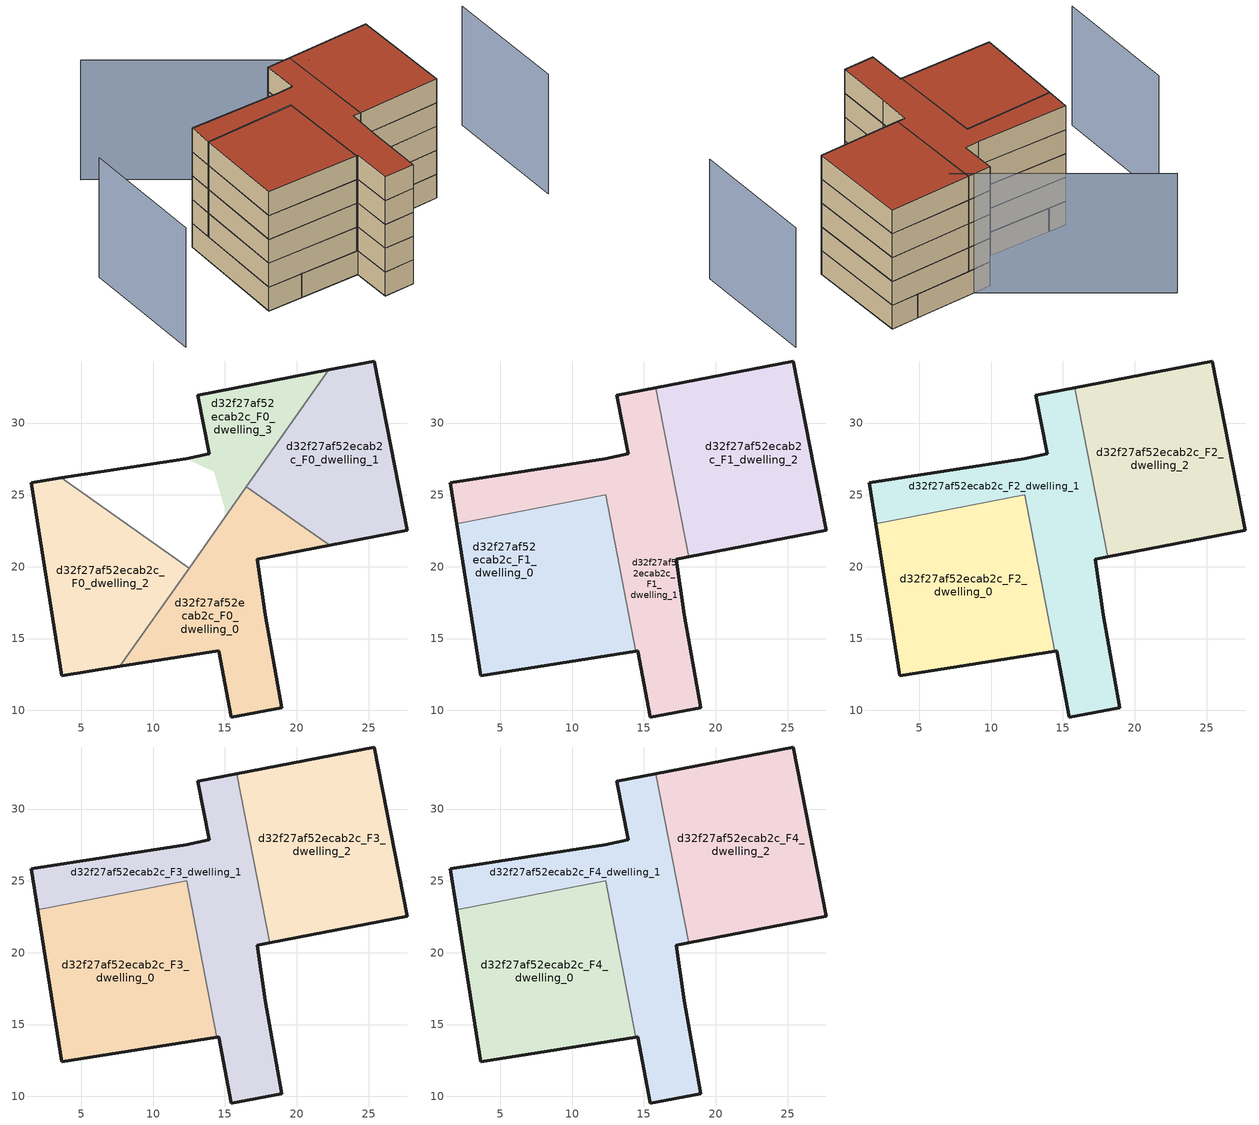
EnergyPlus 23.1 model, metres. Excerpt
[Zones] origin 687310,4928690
d32f27af52ecab2c_F0_dwelling_0
 floor ground (EU_floor_Construction): 18.96,10.18 15.11,23.61 7.69,13.06 14.56,14.15 15.43,9.54 z0; 18.96,10.18 17.79,16.67 17.23,20.51 22.28,21.49 16.49,25.56 15.11,23.61 z0
 wall outside (EU_wall_Construction): 22.28,21.49 17.23,20.51 17.79,16.67 18.96,10.18 15.43,9.54 14.56,14.15 7.69,13.06 z0:3
 wall to d32f27af52ecab2c_F0_dwelling_1 (EU_wall_Construction): 16.49,25.56 22.28,21.49 z0:3
 wall to d32f27af52ecab2c_F0_dwelling_2 (EU_wall_Construction): 7.69,13.06 12.51,19.91 z0:3
 wall to d32f27af52ecab2c_F0_dwelling_3 (EU_wall_Construction): 12.51,19.91 16.49,25.56 z0:3
d32f27af52ecab2c_F0_dwelling_1
 floor ground (EU_floor_Construction): 27.68,22.53 25.39,34.32 22.22,33.71 16.49,25.56 22.28,21.49 z0
 wall outside (EU_wall_Construction): 22.22,33.71 25.39,34.32 27.68,22.53 22.28,21.49 z0:3
 wall to d32f27af52ecab2c_F0_dwelling_3 (EU_wall_Construction): 16.49,25.56 22.22,33.71 z0:3
d32f27af52ecab2c_F0_dwelling_2
 floor ground (EU_floor_Construction): 7.69,13.06 12.51,19.91 3.6,26.18 1.52,25.86 3.65,12.42 z0
 wall outside (EU_wall_Construction): 7.69,13.06 3.65,12.42 1.52,25.86 3.6,26.18 z0:3
 wall to d32f27af52ecab2c_F0_dwelling_3 (EU_wall_Construction): 3.6,26.18 12.51,19.91 z0:3
d32f27af52ecab2c_F0_dwelling_3
 floor ground (EU_floor_Construction): 15.11,23.61 16.49,25.56 14.25,26.6 z0; 14.25,26.6 13.89,27.86 12.29,27.51 z0; 16.49,25.56 22.22,33.71 13.1,31.94 13.89,27.86 14.25,26.6 z0
 wall outside (EU_wall_Construction): 3.6,26.18 12.29,27.51 13.89,27.86 13.1,31.94 22.22,33.71 z0:3
 ceiling adiabatic (EU_roof_Construction): 16.64,25.77 16.49,25.56 12.29,27.51 13.89,27.86 z3
d32f27af52ecab2c_F1_dwelling_0
 floor to d32f27af52ecab2c_F0_dwelling_0 (EU_floor_Construction): 14.44,14.13 13.15,20.82 7.69,13.06 z3
 floor to d32f27af52ecab2c_F0_dwelling_3 (EU_floor_Construction): 12.51,19.91 13.15,20.82 12.33,25 11.94,24.93 9.85,21.77 z3; 9.85,21.77 11.94,24.93 6.79,23.93 z3
 floor to d32f27af52ecab2c_F0_dwelling_2 (EU_floor_Construction): 7.69,13.06 12.51,19.91 9.85,21.77 3.65,12.42 z3; 3.65,12.42 9.85,21.77 6.79,23.93 1.97,23 z3
 wall outside (EU_wall_Construction): 14.44,14.13 3.65,12.42 1.97,23 z3:6
 wall to d32f27af52ecab2c_F1_dwelling_1 (EU_wall_Construction): 1.97,23 12.33,25 14.44,14.13 z3:6
d32f27af52ecab2c_F1_dwelling_1
 floor to d32f27af52ecab2c_F0_dwelling_0 (EU_floor_Construction): 18.96,10.18 17.79,16.67 17.23,20.51 18.12,20.68 17.28,25.01 16.49,25.56 13.15,20.82 14.44,14.13 14.56,14.15 15.43,9.54 z3
 floor to d32f27af52ecab2c_F0_dwelling_1 (EU_floor_Construction): 17.28,25.01 17.02,26.33 16.49,25.56 z3
 floor to d32f27af52ecab2c_F0_dwelling_3 (EU_floor_Construction): 13.15,20.82 16.49,25.56 12.33,25 z3; 16.45,29.3 15.83,32.47 13.1,31.94 13.89,27.86 z3; 16.49,25.56 12.29,27.51 3.6,26.18 6.79,23.93 12.33,25 z3; 16.64,25.77 17.02,26.33 16.45,29.3 13.89,27.86 z3
 floor to d32f27af52ecab2c_F0_dwelling_2 (EU_floor_Construction): 6.79,23.93 3.6,26.18 1.52,25.86 1.97,23 z3
 floor adiabatic (EU_floor_Construction): 16.64,25.77 13.89,27.86 12.29,27.51 16.49,25.56 17.02,26.33 z3
 wall outside (EU_wall_Construction): 1.97,23 1.52,25.86 12.29,27.51 13.89,27.86 13.1,31.94 15.83,32.47 / 18.12,20.68 17.23,20.51 17.79,16.67 18.96,10.18 15.43,9.54 14.56,14.15 14.44,14.13 z3:6
 wall to d32f27af52ecab2c_F1_dwelling_2 (EU_wall_Construction): 15.83,32.47 18.12,20.68 z3:6
d32f27af52ecab2c_F1_dwelling_2
 floor to d32f27af52ecab2c_F0_dwelling_0 (EU_floor_Construction): 22.28,21.49 17.28,25.01 18.12,20.68 z3
 floor to d32f27af52ecab2c_F0_dwelling_1 (EU_floor_Construction): 27.68,22.53 25.39,34.32 22.22,33.71 17.02,26.33 17.28,25.01 22.28,21.49 z3
 floor to d32f27af52ecab2c_F0_dwelling_3 (EU_floor_Construction): 17.02,26.33 22.22,33.71 15.83,32.47 z3
 wall outside (EU_wall_Construction): 15.83,32.47 25.39,34.32 27.68,22.53 18.12,20.68 z3:6
d32f27af52ecab2c_F2_dwelling_0
 floor to d32f27af52ecab2c_F1_dwelling_0 (EU_floor_Construction): 14.44,14.13 12.33,25 1.97,23 3.65,12.42 z6
 wall outside (EU_wall_Construction): 14.44,14.13 3.65,12.42 1.97,23 z6:9
 wall to d32f27af52ecab2c_F2_dwelling_1 (EU_wall_Construction): 1.97,23 12.33,25 14.44,14.13 z6:9
d32f27af52ecab2c_F2_dwelling_1
 floor to d32f27af52ecab2c_F1_dwelling_1 (EU_floor_Construction): 18.96,10.18 17.79,16.67 17.23,20.51 18.12,20.68 15.83,32.47 13.1,31.94 13.89,27.86 12.29,27.51 1.52,25.86 1.97,23 12.33,25 14.44,14.13 14.56,14.15 15.43,9.54 z6
 wall outside (EU_wall_Construction): 1.97,23 1.52,25.86 12.29,27.51 13.89,27.86 13.1,31.94 15.83,32.47 / 18.12,20.68 17.23,20.51 17.79,16.67 18.96,10.18 15.43,9.54 14.56,14.15 14.44,14.13 z6:9
 wall to d32f27af52ecab2c_F2_dwelling_2 (EU_wall_Construction): 15.83,32.47 18.12,20.68 z6:9
d32f27af52ecab2c_F2_dwelling_2
 floor to d32f27af52ecab2c_F1_dwelling_2 (EU_floor_Construction): 27.68,22.53 25.39,34.32 15.83,32.47 18.12,20.68 z6
 wall outside (EU_wall_Construction): 15.83,32.47 25.39,34.32 27.68,22.53 18.12,20.68 z6:9
d32f27af52ecab2c_F3_dwelling_0
 floor to d32f27af52ecab2c_F2_dwelling_0 (EU_floor_Construction): 14.44,14.13 12.33,25 1.97,23 3.65,12.42 z9
 wall outside (EU_wall_Construction): 14.44,14.13 3.65,12.42 1.97,23 z9:12
 wall to d32f27af52ecab2c_F3_dwelling_1 (EU_wall_Construction): 1.97,23 12.33,25 14.44,14.13 z9:12
d32f27af52ecab2c_F3_dwelling_1
 floor to d32f27af52ecab2c_F2_dwelling_1 (EU_floor_Construction): 18.96,10.18 17.79,16.67 17.23,20.51 18.12,20.68 15.83,32.47 13.1,31.94 13.89,27.86 12.29,27.51 1.52,25.86 1.97,23 12.33,25 14.44,14.13 14.56,14.15 15.43,9.54 z9
 wall outside (EU_wall_Construction): 1.97,23 1.52,25.86 12.29,27.51 13.89,27.86 13.1,31.94 15.83,32.47 / 18.12,20.68 17.23,20.51 17.79,16.67 18.96,10.18 15.43,9.54 14.56,14.15 14.44,14.13 z9:12
 wall to d32f27af52ecab2c_F3_dwelling_2 (EU_wall_Construction): 15.83,32.47 18.12,20.68 z9:12
d32f27af52ecab2c_F3_dwelling_2
 floor to d32f27af52ecab2c_F2_dwelling_2 (EU_floor_Construction): 27.68,22.53 25.39,34.32 15.83,32.47 18.12,20.68 z9
 wall outside (EU_wall_Construction): 15.83,32.47 25.39,34.32 27.68,22.53 18.12,20.68 z9:12
d32f27af52ecab2c_F4_dwelling_0
 floor to d32f27af52ecab2c_F3_dwelling_0 (EU_floor_Construction): 14.44,14.13 12.33,25 1.97,23 3.65,12.42 z12
 wall outside (EU_wall_Construction): 14.44,14.13 3.65,12.42 1.97,23 z12:15
 wall to d32f27af52ecab2c_F4_dwelling_1 (EU_wall_Construction): 1.97,23 12.33,25 14.44,14.13 z12:15
 roof outside (EU_roof_Construction): 12.33,25 14.44,14.13 3.65,12.42 1.97,23 z15
d32f27af52ecab2c_F4_dwelling_1
 floor to d32f27af52ecab2c_F3_dwelling_1 (EU_floor_Construction): 18.96,10.18 17.79,16.67 17.23,20.51 18.12,20.68 15.83,32.47 13.1,31.94 13.89,27.86 12.29,27.51 1.52,25.86 1.97,23 12.33,25 14.44,14.13 14.56,14.15 15.43,9.54 z12
 wall outside (EU_wall_Construction): 1.97,23 1.52,25.86 12.29,27.51 13.89,27.86 13.1,31.94 15.83,32.47 / 18.12,20.68 17.23,20.51 17.79,16.67 18.96,10.18 15.43,9.54 14.56,14.15 14.44,14.13 z12:15
 wall to d32f27af52ecab2c_F4_dwelling_2 (EU_wall_Construction): 15.83,32.47 18.12,20.68 z12:15
 roof outside (EU_roof_Construction): 15.83,32.47 18.12,20.68 17.23,20.51 17.79,16.67 18.96,10.18 15.43,9.54 14.56,14.15 14.44,14.13 12.33,25 1.97,23 1.52,25.86 12.29,27.51 13.89,27.86 13.1,31.94 z15
d32f27af52ecab2c_F4_dwelling_2
 floor to d32f27af52ecab2c_F3_dwelling_2 (EU_floor_Construction): 27.68,22.53 25.39,34.32 15.83,32.47 18.12,20.68 z12
 wall outside (EU_wall_Construction): 15.83,32.47 25.39,34.32 27.68,22.53 18.12,20.68 z12:15
 roof outside (EU_roof_Construction): 25.39,34.32 27.68,22.53 18.12,20.68 15.83,32.47 z15
shading: -9.27,25.38 -6.72,10.56 / 38.2,18.22 35.61,32.75 / 17.45,31.23 -3.45,41.42 z0:15
[Building]
EU S2 Campaign: North Axis=0; Terrain=City; Solar Distribution=FullExterior
[Site:Location]
Bologna: Latitude=44.5; Longitude=11.25; Time Zone=1; Elevation=37
[SizingPeriod:WeatherFileDays]
AnnualSizingPeriod: Begin Month=1; Begin Day of Month=1; End Month=12; End Day of Month=31; Day of Week for Start Day=Monday; Use Weather File Daylight Saving Period=No; Use Weather File Rain and Snow Indicators=No
[MATERIAL]
EU_InternalMass_Material: Roughness=MediumRough; Thickness=0.1; Conductivity=1; Density=1800; Specific Heat=900; Thermal Absorptance=0.9; Solar Absorptance=0.7; Visible Absorptance=0.7
[MATERIAL:NOMASS] Roughness=MediumRough; Thermal Absorptance=0.9; Solar Absorptance=0.7; Visible Absorptance=0.7
Name | Thermal Resistance
EU_wall_NoMass | 0.905828
EU_roof_NoMass | 0.37593
EU_floor_NoMass | 0.67114
[CONSTRUCTION]
EU_wall_Construction: EU_wall_NoMass
EU_roof_Construction: EU_roof_NoMass
EU_floor_Construction: EU_floor_NoMass
EU_InternalMass_Construction: EU_InternalMass_Material
[ZONE] Type=1; Multiplier=1; Ceiling Height=autocalculate; Floor Area=autocalculate; Part of Total Floor Area=Yes
Name | Volume
d32f27af52ecab2c_F0_dwelling_0 | 263.049
d32f27af52ecab2c_F1_dwelling_0 | 350.757
d32f27af52ecab2c_F2_dwelling_0; d32f27af52ecab2c_F3_dwelling_0; d32f27af52ecab2c_F4_dwelling_0 | 350.759
d32f27af52ecab2c_F0_dwelling_1 | 263.043
d32f27af52ecab2c_F1_dwelling_1 | 350.707
d32f27af52ecab2c_F2_dwelling_1; d32f27af52ecab2c_F3_dwelling_1; d32f27af52ecab2c_F4_dwelling_1 | 350.719
d32f27af52ecab2c_F0_dwelling_2 | 263.056
d32f27af52ecab2c_F1_dwelling_2 | 350.73
d32f27af52ecab2c_F2_dwelling_2; d32f27af52ecab2c_F3_dwelling_2; d32f27af52ecab2c_F4_dwelling_2 | 350.742
d32f27af52ecab2c_F0_dwelling_3 | 124.958
[INTERNALMASS] Construction=EU_InternalMass_Construction
Name | Zone or ZoneList | Surface Area
d32f27af52ecab2c_F0_dwelling_0_EU_InternalMass | d32f27af52ecab2c_F0_dwelling_0 | 87.6829
d32f27af52ecab2c_F0_dwelling_1_EU_InternalMass | d32f27af52ecab2c_F0_dwelling_1 | 87.681
d32f27af52ecab2c_F0_dwelling_2_EU_InternalMass | d32f27af52ecab2c_F0_dwelling_2 | 87.686
d32f27af52ecab2c_F0_dwelling_3_EU_InternalMass | d32f27af52ecab2c_F0_dwelling_3 | 87.686
d32f27af52ecab2c_F1_dwelling_0_EU_InternalMass | d32f27af52ecab2c_F1_dwelling_0 | 116.919
d32f27af52ecab2c_F1_dwelling_1_EU_InternalMass | d32f27af52ecab2c_F1_dwelling_1 | 116.906
d32f27af52ecab2c_F1_dwelling_2_EU_InternalMass | d32f27af52ecab2c_F1_dwelling_2 | 116.913
d32f27af52ecab2c_F2_dwelling_0_EU_InternalMass | d32f27af52ecab2c_F2_dwelling_0 | 116.919
d32f27af52ecab2c_F2_dwelling_1_EU_InternalMass | d32f27af52ecab2c_F2_dwelling_1 | 116.906
d32f27af52ecab2c_F2_dwelling_2_EU_InternalMass | d32f27af52ecab2c_F2_dwelling_2 | 116.913
d32f27af52ecab2c_F3_dwelling_0_EU_InternalMass | d32f27af52ecab2c_F3_dwelling_0 | 116.919
d32f27af52ecab2c_F3_dwelling_1_EU_InternalMass | d32f27af52ecab2c_F3_dwelling_1 | 116.906
d32f27af52ecab2c_F3_dwelling_2_EU_InternalMass | d32f27af52ecab2c_F3_dwelling_2 | 116.913
d32f27af52ecab2c_F4_dwelling_0_EU_InternalMass | d32f27af52ecab2c_F4_dwelling_0 | 116.919
d32f27af52ecab2c_F4_dwelling_1_EU_InternalMass | d32f27af52ecab2c_F4_dwelling_1 | 116.906
d32f27af52ecab2c_F4_dwelling_2_EU_InternalMass | d32f27af52ecab2c_F4_dwelling_2 | 116.913
[OTHEREQUIPMENT] Fuel Type=Electricity; Design Level Calculation Method=Watts/Area; Power per Zone Floor Area=1; Fraction Latent=0; Fraction Radiant=0; Fraction Lost=0; Carbon Dioxide Generation Rate=0; EndUse Subcategory=EU_Step8_InternalGains
Name | Zone or ZoneList or Space or SpaceList | Schedule
EU_Step8_InternalGain_d32f27af52ecab2c_F0_dwelling_0_f000 | d32f27af52ecab2c_F0_dwelling_0 | EU_Step8_GainSchedule_d32f27af52ecab2c_F0_dwelling_0_f000
EU_Step8_InternalGain_d32f27af52ecab2c_F0_dwelling_1_f000 | d32f27af52ecab2c_F0_dwelling_1 | EU_Step8_GainSchedule_d32f27af52ecab2c_F0_dwelling_1_f000
EU_Step8_InternalGain_d32f27af52ecab2c_F0_dwelling_2_f000 | d32f27af52ecab2c_F0_dwelling_2 | EU_Step8_GainSchedule_d32f27af52ecab2c_F0_dwelling_2_f000
EU_Step8_InternalGain_d32f27af52ecab2c_F0_dwelling_3_f000 | d32f27af52ecab2c_F0_dwelling_3 | EU_Step8_GainSchedule_d32f27af52ecab2c_F0_dwelling_3_f000
EU_Step8_InternalGain_d32f27af52ecab2c_F1_dwelling_0_f000 | d32f27af52ecab2c_F1_dwelling_0 | EU_Step8_GainSchedule_d32f27af52ecab2c_F1_dwelling_0_f000
EU_Step8_InternalGain_d32f27af52ecab2c_F1_dwelling_1_f000 | d32f27af52ecab2c_F1_dwelling_1 | EU_Step8_GainSchedule_d32f27af52ecab2c_F1_dwelling_1_f000
EU_Step8_InternalGain_d32f27af52ecab2c_F1_dwelling_2_f000 | d32f27af52ecab2c_F1_dwelling_2 | EU_Step8_GainSchedule_d32f27af52ecab2c_F1_dwelling_2_f000
EU_Step8_InternalGain_d32f27af52ecab2c_F2_dwelling_0_f000 | d32f27af52ecab2c_F2_dwelling_0 | EU_Step8_GainSchedule_d32f27af52ecab2c_F2_dwelling_0_f000
EU_Step8_InternalGain_d32f27af52ecab2c_F2_dwelling_1_f000 | d32f27af52ecab2c_F2_dwelling_1 | EU_Step8_GainSchedule_d32f27af52ecab2c_F2_dwelling_1_f000
EU_Step8_InternalGain_d32f27af52ecab2c_F2_dwelling_2_f000 | d32f27af52ecab2c_F2_dwelling_2 | EU_Step8_GainSchedule_d32f27af52ecab2c_F2_dwelling_2_f000
EU_Step8_InternalGain_d32f27af52ecab2c_F3_dwelling_0_f000 | d32f27af52ecab2c_F3_dwelling_0 | EU_Step8_GainSchedule_d32f27af52ecab2c_F3_dwelling_0_f000
EU_Step8_InternalGain_d32f27af52ecab2c_F3_dwelling_1_f000 | d32f27af52ecab2c_F3_dwelling_1 | EU_Step8_GainSchedule_d32f27af52ecab2c_F3_dwelling_1_f000
EU_Step8_InternalGain_d32f27af52ecab2c_F3_dwelling_2_f000 | d32f27af52ecab2c_F3_dwelling_2 | EU_Step8_GainSchedule_d32f27af52ecab2c_F3_dwelling_2_f000
EU_Step8_InternalGain_d32f27af52ecab2c_F4_dwelling_0_f000 | d32f27af52ecab2c_F4_dwelling_0 | EU_Step8_GainSchedule_d32f27af52ecab2c_F4_dwelling_0_f000
EU_Step8_InternalGain_d32f27af52ecab2c_F4_dwelling_1_f000 | d32f27af52ecab2c_F4_dwelling_1 | EU_Step8_GainSchedule_d32f27af52ecab2c_F4_dwelling_1_f000
EU_Step8_InternalGain_d32f27af52ecab2c_F4_dwelling_2_f000 | d32f27af52ecab2c_F4_dwelling_2 | EU_Step8_GainSchedule_d32f27af52ecab2c_F4_dwelling_2_f000
[ZONEVENTILATION:DESIGNFLOWRATE] Schedule=EU_AlwaysOn; Design Flow Rate Calculation Method=AirChanges/Hour; Air Changes per Hour=0.73129; Ventilation Type=Natural; Fan Pressure Rise=0; Fan Total Efficiency=1; Constant Term Coefficient=1; Temperature Term Coefficient=0; Velocity Term Coefficient=0; Velocity Squared Term Coefficient=0; Minimum Indoor Temperature=-100; Maximum Indoor Temperature=100; Delta Temperature=-100; Minimum Outdoor Temperature=-100; Maximum Outdoor Temperature=100; Maximum Wind Speed=40
Name | Zone or ZoneList or Space or SpaceList
EU_ConstantAir_d32f27af52ecab2c_F0_dwelling_0 | d32f27af52ecab2c_F0_dwelling_0
EU_ConstantAir_d32f27af52ecab2c_F0_dwelling_1 | d32f27af52ecab2c_F0_dwelling_1
EU_ConstantAir_d32f27af52ecab2c_F0_dwelling_2 | d32f27af52ecab2c_F0_dwelling_2
EU_ConstantAir_d32f27af52ecab2c_F0_dwelling_3 | d32f27af52ecab2c_F0_dwelling_3
EU_ConstantAir_d32f27af52ecab2c_F1_dwelling_0 | d32f27af52ecab2c_F1_dwelling_0
EU_ConstantAir_d32f27af52ecab2c_F1_dwelling_1 | d32f27af52ecab2c_F1_dwelling_1
EU_ConstantAir_d32f27af52ecab2c_F1_dwelling_2 | d32f27af52ecab2c_F1_dwelling_2
EU_ConstantAir_d32f27af52ecab2c_F2_dwelling_0 | d32f27af52ecab2c_F2_dwelling_0
EU_ConstantAir_d32f27af52ecab2c_F2_dwelling_1 | d32f27af52ecab2c_F2_dwelling_1
EU_ConstantAir_d32f27af52ecab2c_F2_dwelling_2 | d32f27af52ecab2c_F2_dwelling_2
EU_ConstantAir_d32f27af52ecab2c_F3_dwelling_0 | d32f27af52ecab2c_F3_dwelling_0
EU_ConstantAir_d32f27af52ecab2c_F3_dwelling_1 | d32f27af52ecab2c_F3_dwelling_1
EU_ConstantAir_d32f27af52ecab2c_F3_dwelling_2 | d32f27af52ecab2c_F3_dwelling_2
EU_ConstantAir_d32f27af52ecab2c_F4_dwelling_0 | d32f27af52ecab2c_F4_dwelling_0
EU_ConstantAir_d32f27af52ecab2c_F4_dwelling_1 | d32f27af52ecab2c_F4_dwelling_1
EU_ConstantAir_d32f27af52ecab2c_F4_dwelling_2 | d32f27af52ecab2c_F4_dwelling_2
[HVACTEMPLATE:THERMOSTAT] Constant Heating Setpoint=20; Constant Cooling Setpoint=50
EU_HeatOnly_d32f27af52ecab2c_F0_dwelling_0; EU_HeatOnly_d32f27af52ecab2c_F0_dwelling_1; EU_HeatOnly_d32f27af52ecab2c_F0_dwelling_2; EU_HeatOnly_d32f27af52ecab2c_F0_dwelling_3; EU_HeatOnly_d32f27af52ecab2c_F1_dwelling_0; EU_HeatOnly_d32f27af52ecab2c_F1_dwelling_1; EU_HeatOnly_d32f27af52ecab2c_F1_dwelling_2; EU_HeatOnly_d32f27af52ecab2c_F2_dwelling_0; EU_HeatOnly_d32f27af52ecab2c_F2_dwelling_1; EU_HeatOnly_d32f27af52ecab2c_F2_dwelling_2; EU_HeatOnly_d32f27af52ecab2c_F3_dwelling_0; EU_HeatOnly_d32f27af52ecab2c_F3_dwelling_1; EU_HeatOnly_d32f27af52ecab2c_F3_dwelling_2; EU_HeatOnly_d32f27af52ecab2c_F4_dwelling_0; EU_HeatOnly_d32f27af52ecab2c_F4_dwelling_1; EU_HeatOnly_d32f27af52ecab2c_F4_dwelling_2
[HVACTEMPLATE:ZONE:IDEALLOADSAIRSYSTEM] System Availability Schedule=EU_AlwaysOn; Maximum Heating Supply Air Temperature=50; Minimum Cooling Supply Air Temperature=13; Maximum Heating Supply Air Humidity Ratio=0.0156; Minimum Cooling Supply Air Humidity Ratio=0.0077; Heating Limit=NoLimit; Cooling Limit=NoLimit; Heating Availability Schedule=EU_AlwaysOn; Cooling Availability Schedule=EU_CoolingOff; Dehumidification Control Type=ConstantSensibleHeatRatio; Cooling Sensible Heat Ratio=0.7; Dehumidification Setpoint=60; Humidification Control Type=None; Humidification Setpoint=30; Outdoor Air Method=None; Outdoor Air Flow Rate per Person=0.00944; Outdoor Air Flow Rate per Zone Floor Area=0; Outdoor Air Flow Rate per Zone=0; Demand Controlled Ventilation Type=None; Outdoor Air Economizer Type=NoEconomizer; Heat Recovery Type=None; Sensible Heat Recovery Effectiveness=0.7; Latent Heat Recovery Effectiveness=0.65
Name | Template Thermostat
d32f27af52ecab2c_F0_dwelling_0 | EU_HeatOnly_d32f27af52ecab2c_F0_dwelling_0
d32f27af52ecab2c_F0_dwelling_1 | EU_HeatOnly_d32f27af52ecab2c_F0_dwelling_1
d32f27af52ecab2c_F0_dwelling_2 | EU_HeatOnly_d32f27af52ecab2c_F0_dwelling_2
d32f27af52ecab2c_F0_dwelling_3 | EU_HeatOnly_d32f27af52ecab2c_F0_dwelling_3
d32f27af52ecab2c_F1_dwelling_0 | EU_HeatOnly_d32f27af52ecab2c_F1_dwelling_0
d32f27af52ecab2c_F1_dwelling_1 | EU_HeatOnly_d32f27af52ecab2c_F1_dwelling_1
d32f27af52ecab2c_F1_dwelling_2 | EU_HeatOnly_d32f27af52ecab2c_F1_dwelling_2
d32f27af52ecab2c_F2_dwelling_0 | EU_HeatOnly_d32f27af52ecab2c_F2_dwelling_0
d32f27af52ecab2c_F2_dwelling_1 | EU_HeatOnly_d32f27af52ecab2c_F2_dwelling_1
d32f27af52ecab2c_F2_dwelling_2 | EU_HeatOnly_d32f27af52ecab2c_F2_dwelling_2
d32f27af52ecab2c_F3_dwelling_0 | EU_HeatOnly_d32f27af52ecab2c_F3_dwelling_0
d32f27af52ecab2c_F3_dwelling_1 | EU_HeatOnly_d32f27af52ecab2c_F3_dwelling_1
d32f27af52ecab2c_F3_dwelling_2 | EU_HeatOnly_d32f27af52ecab2c_F3_dwelling_2
d32f27af52ecab2c_F4_dwelling_0 | EU_HeatOnly_d32f27af52ecab2c_F4_dwelling_0
d32f27af52ecab2c_F4_dwelling_1 | EU_HeatOnly_d32f27af52ecab2c_F4_dwelling_1
d32f27af52ecab2c_F4_dwelling_2 | EU_HeatOnly_d32f27af52ecab2c_F4_dwelling_2
[SIZING:ZONE] Zone Cooling Design Supply Air Temperature Input Method=SupplyAirTemperature; Zone Cooling Design Supply Air Temperature=13; Zone Heating Design Supply Air Temperature Input Method=SupplyAirTemperature; Zone Heating Design Supply Air Temperature=50; Zone Cooling Design Supply Air Humidity Ratio=0.008; Zone Heating Design Supply Air Humidity Ratio=0.008; Cooling Design Air Flow Method=DesignDay; Cooling Design Air Flow Rate=0; Cooling Minimum Air Flow per Zone Floor Area=0.000762; Cooling Minimum Air Flow=0; Cooling Minimum Air Flow Fraction=0.2; Heating Design Air Flow Method=DesignDay; Heating Design Air Flow Rate=0; Heating Maximum Air Flow per Zone Floor Area=0.002032; Heating Maximum Air Flow=0.141576; Heating Maximum Air Flow Fraction=0.3; Account for Dedicated Outdoor Air System=No; Dedicated Outdoor Air System Control Strategy=NeutralSupplyAir; Dedicated Outdoor Air Low Setpoint Temperature for Design=autosize; Dedicated Outdoor Air High Setpoint Temperature for Design=autosize; Zone Load Sizing Method=Sensible Load Only No Latent Load; Zone Latent Cooling Design Supply Air Humidity Ratio Input Method=HumidityRatioDifference; Zone Cooling Design Supply Air Humidity Ratio Difference=0.005; Zone Latent Heating Design Supply Air Humidity Ratio Input Method=HumidityRatioDifference; Zone Humidification Design Supply Air Humidity Ratio Difference=0.005
d32f27af52ecab2c_F0_dwelling_0; d32f27af52ecab2c_F0_dwelling_1; d32f27af52ecab2c_F0_dwelling_2; d32f27af52ecab2c_F0_dwelling_3; d32f27af52ecab2c_F1_dwelling_0; d32f27af52ecab2c_F1_dwelling_1; d32f27af52ecab2c_F1_dwelling_2; d32f27af52ecab2c_F2_dwelling_0; d32f27af52ecab2c_F2_dwelling_1; d32f27af52ecab2c_F2_dwelling_2; d32f27af52ecab2c_F3_dwelling_0; d32f27af52ecab2c_F3_dwelling_1; d32f27af52ecab2c_F3_dwelling_2; d32f27af52ecab2c_F4_dwelling_0; d32f27af52ecab2c_F4_dwelling_1; d32f27af52ecab2c_F4_dwelling_2
[SCHEDULE:CONSTANT]
Name | Hourly Value
EU_AlwaysOn | 1
EU_CoolingOff | 0
[SCHEDULE:FILE] Column Number=1; Rows to Skip at Top=0; Number of Hours of Data=8760; Column Separator=Comma; Interpolate to Timestep=No; Minutes per Item=60; Adjust Schedule for Daylight Savings=Yes
Name | File
EU_Step8_GainSchedule_d32f27af52ecab2c_F0_dwelling_0_f000 | ../../schedules/d32f27af52ecab2c/d32f27af52ecab2c_F0_dwelling_0_f000_gain.csv
EU_Step8_GainSchedule_d32f27af52ecab2c_F0_dwelling_1_f000 | ../../schedules/d32f27af52ecab2c/d32f27af52ecab2c_F0_dwelling_1_f000_gain.csv
EU_Step8_GainSchedule_d32f27af52ecab2c_F0_dwelling_2_f000 | ../../schedules/d32f27af52ecab2c/d32f27af52ecab2c_F0_dwelling_2_f000_gain.csv
EU_Step8_GainSchedule_d32f27af52ecab2c_F0_dwelling_3_f000 | ../../schedules/d32f27af52ecab2c/d32f27af52ecab2c_F0_dwelling_3_f000_gain.csv
EU_Step8_GainSchedule_d32f27af52ecab2c_F1_dwelling_0_f000 | ../../schedules/d32f27af52ecab2c/d32f27af52ecab2c_F1_dwelling_0_f000_gain.csv
EU_Step8_GainSchedule_d32f27af52ecab2c_F1_dwelling_1_f000 | ../../schedules/d32f27af52ecab2c/d32f27af52ecab2c_F1_dwelling_1_f000_gain.csv
EU_Step8_GainSchedule_d32f27af52ecab2c_F1_dwelling_2_f000 | ../../schedules/d32f27af52ecab2c/d32f27af52ecab2c_F1_dwelling_2_f000_gain.csv
EU_Step8_GainSchedule_d32f27af52ecab2c_F2_dwelling_0_f000 | ../../schedules/d32f27af52ecab2c/d32f27af52ecab2c_F2_dwelling_0_f000_gain.csv
EU_Step8_GainSchedule_d32f27af52ecab2c_F2_dwelling_1_f000 | ../../schedules/d32f27af52ecab2c/d32f27af52ecab2c_F2_dwelling_1_f000_gain.csv
EU_Step8_GainSchedule_d32f27af52ecab2c_F2_dwelling_2_f000 | ../../schedules/d32f27af52ecab2c/d32f27af52ecab2c_F2_dwelling_2_f000_gain.csv
EU_Step8_GainSchedule_d32f27af52ecab2c_F3_dwelling_0_f000 | ../../schedules/d32f27af52ecab2c/d32f27af52ecab2c_F3_dwelling_0_f000_gain.csv
EU_Step8_GainSchedule_d32f27af52ecab2c_F3_dwelling_1_f000 | ../../schedules/d32f27af52ecab2c/d32f27af52ecab2c_F3_dwelling_1_f000_gain.csv
EU_Step8_GainSchedule_d32f27af52ecab2c_F3_dwelling_2_f000 | ../../schedules/d32f27af52ecab2c/d32f27af52ecab2c_F3_dwelling_2_f000_gain.csv
EU_Step8_GainSchedule_d32f27af52ecab2c_F4_dwelling_0_f000 | ../../schedules/d32f27af52ecab2c/d32f27af52ecab2c_F4_dwelling_0_f000_gain.csv
EU_Step8_GainSchedule_d32f27af52ecab2c_F4_dwelling_1_f000 | ../../schedules/d32f27af52ecab2c/d32f27af52ecab2c_F4_dwelling_1_f000_gain.csv
EU_Step8_GainSchedule_d32f27af52ecab2c_F4_dwelling_2_f000 | ../../schedules/d32f27af52ecab2c/d32f27af52ecab2c_F4_dwelling_2_f000_gain.csv
